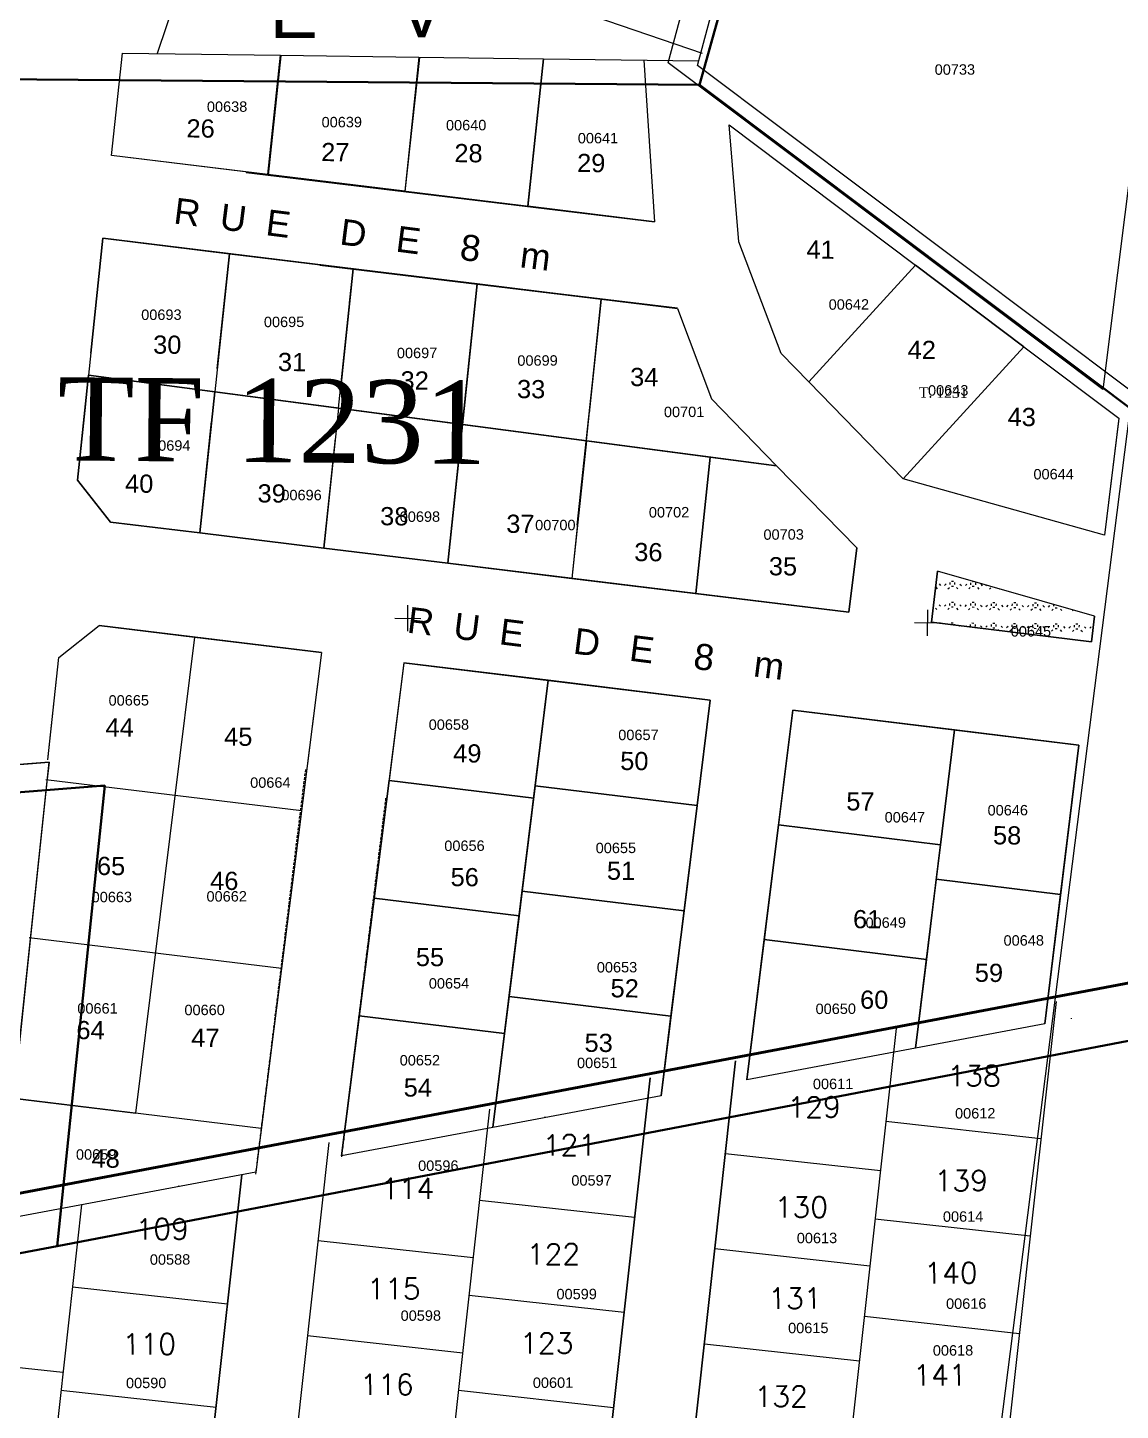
# Model space of a CAD drawing. Header units: metres. Extents: x 251686 to 255059, y 1627526 to 1631912.
# Drawn here: x 253494.4 to 253599.5, y 1630944.2 to 1631077.2 of the extents above; entities that cross this region are included whole.
import ezdxf
from ezdxf.enums import TextEntityAlignment as Align

# ---------------------------------------------------------------- set-up
doc = ezdxf.new("R2010")
doc.units = ezdxf.units.M
doc.header["$MEASUREMENT"] = 0
doc.linetypes.add('CACHE2', pattern=[0.004763, 0.003175, -0.001588])
for name, color, linetype in [('A_revoir_niveau_0', 7, 'Continuous'), ('limites_parcelles', 7, 'Continuous'), ('limites_sections', 7, 'Continuous'), ('limites_tf', 7, 'Continuous'), ('numero_lot', 7, 'Continuous'), ('numero_parcelle', 7, 'Continuous')]:
    doc.layers.add(name, color=color, linetype=linetype)
doc.layers.add('morcellements', color=5, linetype='Continuous', lineweight=13)
doc.layers.add('Voirie', color=252, linetype='Continuous', lineweight=0)
doc.styles.add('ARIAL', font='arial.ttf', dxfattribs={"height": 200})
doc.styles.get("Standard").update_dxf_attribs({"font": 'txt.shx'})
doc.styles.add('Style-Arial', font='arial.ttf')
doc.styles.add('Style-FANCY', font='times.ttf')
doc.styles.add('Style-WORKING', font='WORKING.shx')

msp = doc.modelspace()

# ---------------------------------------------------------------- hatches: boundary and pattern name
at = {"layer": 'limites_parcelles', "lineweight": 0, "ltscale": 39.37}
h = msp.add_hatch(dxfattribs=at)
h.set_pattern_fill('VERGER', color=3, style=0, pattern_type=2)
h.set_pattern_definition([(359.51, (-0.0976, -0.2301), (0.017103984, 1.999922862), [0.191341, -1.808655]), (359.51, (-0.0937, 0.2318), (0.017103984, 1.999922862), [0.191341, -1.808655]), (89.51, (-0.2318, -0.0937), (-1.999922862, 0.017103984), [0.191341, -1.808655]), (89.51, (0.2301, -0.0976), (-1.999922862, 0.017103984), [0.191341, -1.808655]), (44.51, (0.0937, -0.2318), (-1.9999232382, 0.0171039872), [0.191341, -2.63708]), (44.51, (-0.2301, 0.0976), (-1.9999232382, 0.0171039872), [0.191341, -2.63708]), (314.51, (-0.2318, -0.0937), (1.9999232382, -0.0171039872), [0.191341, -2.63708]), (314.51, (0.0976, 0.2301), (1.9999232382, -0.0171039872), [0.191341, -2.63708])])
h.paths.add_polyline_path([(253581.891623, 1631024.928129), (253581.291438, 1631020.012193), (253596.687594, 1631018.132482), (253596.98747, 1631020.588675)])

# ---------------------------------------------------------------- linework, layer by layer
at = {"layer": 'A_revoir_niveau_0', "ltscale": 39.37}
for p, q in [((253554.204355, 1630903.146011), (253562.461537, 1630977.85067)), ((253545.361664, 1630895.993214), (253554.226984, 1630976.199845)), ((253508.579506, 1630909.249642), (253514.951357, 1630966.897267))]:
    msp.add_line(p, q, dxfattribs=at)
at = {"layer": 'limites_parcelles', "color": 7, "linetype": 'Continuous', "lineweight": 0}
msp.add_line((253512.22724, 1631090.805592), (253559.249086, 1631074.753498), dxfattribs=at)
at = {"layer": 'limites_parcelles', "color": 7, "lineweight": 0, "ltscale": 39.37}
for p, q in [((253502.436529, 1631064.899381), (253503.474513, 1631074.742056)), ((253503.474513, 1631074.742056), (253518.686774, 1631074.536108)), ((253518.686774, 1631074.536108), (253531.993629, 1631074.355956)), ((253531.993629, 1631074.355956), (253530.63332, 1631061.456844)), ((253531.993629, 1631074.355956), (253543.968382, 1631074.193839)), ((253542.472735, 1631060.011374), (253543.968382, 1631074.193839)), ((253543.968382, 1631074.193839), (253558.92098, 1631073.991406)), ((253553.625852, 1631074.063093), (253554.644828, 1631058.525287)), ((253517.47686, 1631063.063112), (253502.436529, 1631064.899381)), ((253530.63332, 1631061.456844), (253517.47686, 1631063.063112)), ((253530.63332, 1631061.456844), (253542.472735, 1631060.011374)), ((253554.644828, 1631058.525287), (253542.472735, 1631060.011374)), ((253569.505384, 1631043.119946), (253579.773921, 1631054.359716)), ((253537.613182, 1631052.545288), (253536.454411, 1631041.557252)), ((253549.539084, 1631051.089259), (253537.613182, 1631052.545288)), ((253549.539084, 1631051.089259), (253548.382695, 1631040.123803)), ((253556.860765, 1631050.195357), (253549.539084, 1631051.089259)), ((253578.582454, 1631033.808272), (253590.188815, 1631046.512401)), ((253548.103337, 1631037.474791), (253546.707058, 1631024.234589)), ((253535.872695, 1631036.041132), (253534.781155, 1631025.690618)), ((253558.63012, 1631022.778906), (253560.014661, 1631035.907814)), ((253547.779358, 1631034.40267), (253546.707058, 1631024.234589)), ((253573.350419, 1631020.98171), (253574.105498, 1631027.16633)), ((253534.781155, 1631025.690618), (253546.707058, 1631024.234589)), ((253546.707058, 1631024.234589), (253561.225447, 1631022.462044)), ((253546.707058, 1631024.234589), (253573.350419, 1631020.98171)), ((253530.915495, 1631019.155415), (253530.936875, 1631021.655318)), ((253580.913566, 1631018.727815), (253580.934946, 1631021.227719)), ((253497.345174, 1631016.620653), (253501.230859, 1631019.712529)), ((253529.676233, 1631020.416056), (253532.176137, 1631020.394676)), ((253579.674305, 1631019.988457), (253582.174208, 1631019.967077)), ((253530.552893, 1631016.132612), (253524.556488, 1630968.701115)), ((253544.442969, 1631014.436777), (253530.552893, 1631016.132612)), ((253530.552893, 1631016.132612), (253560.005577, 1631012.536744)), ((253539.119744, 1630971.436101), (253544.442969, 1631014.436777)), ((253560.005577, 1631012.536744), (253544.442969, 1631014.436777)), ((253560.005577, 1631012.536744), (253555.293583, 1630974.473555)), ((253563.549243, 1630976.023972), (253567.949245, 1631011.566904)), ((253567.949245, 1631011.566904), (253595.475698, 1631008.206208)), ((253583.504418, 1631009.667778), (253567.949245, 1631011.566904)), ((253583.504418, 1631009.667778), (253579.768745, 1630979.070002)), ((253595.475698, 1631008.206208), (253583.504418, 1631009.667778)), ((253592.203581, 1630981.405269), (253595.475698, 1631008.206208)), ((253529.119487, 1631004.794388), (253524.556488, 1630968.701115)), ((253543.038922, 1631003.094969), (253529.119487, 1631004.794388)), ((253543.188515, 1631004.303378), (253539.119744, 1630971.436101)), ((253558.751123, 1631002.403344), (253543.188515, 1631004.303378)), ((253541.93416, 1630994.170772), (253543.038922, 1631003.094969)), ((253555.293583, 1630974.473555), (253558.751123, 1631002.403344)), ((253566.583106, 1631000.531327), (253563.549243, 1630976.023972)), ((253582.156812, 1630998.629938), (253566.583106, 1631000.531327)), ((253579.768745, 1630979.070002), (253582.156812, 1630998.629938)), ((253581.752409, 1630995.3176), (253580.810878, 1630987.605801)), ((253593.72369, 1630993.85603), (253581.752409, 1630995.3176)), ((253541.93416, 1630994.170772), (253539.119744, 1630971.436101)), ((253540.679748, 1630984.037719), (253541.93416, 1630994.170772)), ((253557.496767, 1630992.270739), (253541.93416, 1630994.170772)), ((253527.689094, 1630993.479993), (253524.556488, 1630968.701115)), ((253541.637825, 1630991.776997), (253527.689094, 1630993.479993)), ((253592.203581, 1630981.405269), (253593.72369, 1630993.85603)), ((253540.679748, 1630984.037719), (253541.637825, 1630991.776997)), ((253555.293583, 1630974.473555), (253557.496767, 1630992.270739)), ((253565.218664, 1630989.509449), (253563.549243, 1630976.023972)), ((253580.810878, 1630987.605801), (253565.218664, 1630989.509449)), ((253580.810878, 1630987.605801), (253579.768745, 1630979.070002)), ((253539.119744, 1630971.436101), (253540.679748, 1630984.037719)), ((253556.242356, 1630982.137686), (253540.679748, 1630984.037719)), ((253593.285673, 1630983.539731), (253582.143821, 1630882.736786)), ((253526.261793, 1630982.190056), (253524.556488, 1630968.701115)), ((253540.239756, 1630980.483491), (253526.261793, 1630982.190056)), ((253555.293583, 1630974.473555), (253556.242356, 1630982.137686)), ((253577.901322, 1630980.945967), (253567.624548, 1630887.969586)), ((253594.733305, 1630981.952426), (253594.726567, 1630981.897772)), ((253539.119744, 1630971.436101), (253540.239756, 1630980.483491)), ((253538.796973, 1630973.192983), (253530.842391, 1630901.226014)), ((253544.030743, 1630972.438454), (253544.172938, 1630972.420926)), ((253576.916656, 1630972.037461), (253591.832092, 1630970.388843)), ((253516.323118, 1630906.458815), (253523.347412, 1630970.009251)), ((253561.476959, 1630968.942971), (253576.392396, 1630967.294353)), ((253508.796322, 1630965.82634), (253508.915909, 1630965.811599)), ((253499.53366, 1630964.001817), (253494.060233, 1630914.482443)), ((253537.831928, 1630964.461997), (253552.747364, 1630962.813379)), ((253575.880225, 1630962.660624), (253590.795661, 1630961.012005)), ((253537.217048, 1630958.899034), (253522.301612, 1630960.547652)), ((253560.465807, 1630959.794837), (253575.381243, 1630958.146218)), ((253498.663451, 1630956.128829), (253513.578887, 1630954.480211)), ((253536.820776, 1630955.313863), (253551.736212, 1630953.665245)), ((253574.843793, 1630953.283786), (253589.759229, 1630951.635168)), ((253536.205896, 1630949.7509), (253521.29046, 1630951.399518)), ((253559.454654, 1630950.646703), (253574.37009, 1630948.998084)), ((253482.838197, 1630949.546115), (253497.753633, 1630947.897497)), ((253497.564372, 1630946.185205), (253512.479808, 1630944.536587)), ((253535.809623, 1630946.165729), (253550.725059, 1630944.517111))]:
    msp.add_line(p, q, dxfattribs=at)
at = {"layer": 'limites_parcelles', "color": 1, "linetype": 'Continuous', "lineweight": 0}
for p, q in [((253496.414252, 1631006.572259), (253453.001304, 1631003.189933)), ((253491.745479, 1630962.300656), (253496.414252, 1631006.572259))]:
    msp.add_line(p, q, dxfattribs=at)
at = {"layer": 'limites_parcelles', "color": 7, "linetype": 'CACHE2', "lineweight": 0, "ltscale": 78.74}
for p, q in [((253521.072438, 1631005.859538), (253516.275696, 1630966.946823)), ((253528.79754, 1631003.110917), (253524.530343, 1630968.494042))]:
    msp.add_line(p, q, dxfattribs=at)
at = {"layer": 'limites_parcelles', "color": 7, "lineweight": 0, "flags": 128}
msp.add_lwpolyline([(253761.441639, 1630127.929408), (253669.399425, 1630457.042785), (253571.924424, 1630807.082271), (253571.51908, 1630809.029393), (253571.374904, 1630811.013026), (253571.494427, 1630812.998296), (253602.749246, 1631058.798456), (253633.6178, 1631305.343416), (253634.165779, 1631307.894016), (253635.14739, 1631310.311098), (253636.532942, 1631312.521547), (253638.280524, 1631314.458505), (253640.337273, 1631316.063379), (253814.14227, 1631428.830345), (253814.14227, 1631428.830345), (253950.854808, 1631520.01047), (253983.472344, 1631505.704533), (253830.629866, 1631403.767217), (253662.51866, 1631294.693741), (253632.51326, 1631055.042836), (253601.636463, 1630812.215479), (253698.295348, 1630465.106707), (253790.324263, 1630136.040833)], dxfattribs=at)
at = {"layer": 'limites_parcelles', "color": 7, "linetype": 'Continuous', "lineweight": 0, "flags": 128}
msp.add_lwpolyline([(253512.22724, 1631090.805592), (253506.817278, 1631074.696801)], dxfattribs=at)
at = {"layer": 'limites_parcelles', "color": 7, "lineweight": 0, "ltscale": 39.37, "flags": 128}
for points in [[(253502.436529, 1631064.899381), (253503.474513, 1631074.742056)], [(253517.47686, 1631063.063112), (253518.686774, 1631074.536108)], [(253561.853109, 1631067.862519), (253579.773921, 1631054.359716), (253590.188815, 1631046.512401), (253599.313134, 1631039.637496), (253597.941033, 1631028.399026), (253578.582454, 1631033.808272), (253569.505384, 1631043.119946), (253566.845022, 1631045.849067), (253562.776689, 1631056.584231), (253561.853109, 1631067.862519)], [(253554.644828, 1631058.525287), (253502.436529, 1631064.899381)], [(253501.597409, 1631056.942442), (253513.761218, 1631055.457366), (253525.687447, 1631054.001297), (253537.613182, 1631052.545288), (253549.539084, 1631051.089259), (253556.860765, 1631050.195357), (253560.127565, 1631041.496365), (253566.397983, 1631035.067996), (253574.105498, 1631027.16633), (253573.350419, 1631020.98171), (253558.63012, 1631022.778906), (253546.707058, 1631024.234589), (253534.781155, 1631025.690618), (253522.85542, 1631027.146628), (253510.929191, 1631028.602697), (253502.337458, 1631029.651659), (253499.142789, 1631033.666526), (253500.208855, 1631043.775483), (253512.360689, 1631042.176865), (253524.275178, 1631040.609471), (253536.189174, 1631039.042142), (253548.103337, 1631037.474791), (253560.014661, 1631035.907814), (253566.397906, 1631035.068075)], [(253501.597409, 1631056.942442), (253500.208855, 1631043.775483)], [(253512.597684, 1631044.424169), (253513.761218, 1631055.457366), (253501.597409, 1631056.942442), (253500.431447, 1631045.886214)], [(253500.431447, 1631045.886214), (253501.597409, 1631056.942442)], [(253556.860765, 1631050.195357), (253501.597409, 1631056.942442)], [(253501.597409, 1631056.942442), (253513.761218, 1631055.457366), (253512.597684, 1631044.424169)], [(253524.275178, 1631040.609471), (253525.687447, 1631054.001297), (253513.761218, 1631055.457366), (253512.360689, 1631042.176865)], [(253513.761218, 1631055.457366), (253525.687447, 1631054.001297), (253524.526294, 1631042.990681)], [(253536.454411, 1631041.557252), (253537.613182, 1631052.545288), (253525.687447, 1631054.001297), (253524.526294, 1631042.990681)], [(253525.687447, 1631054.001297), (253537.613182, 1631052.545288), (253536.454411, 1631041.557252)], [(253537.613182, 1631052.545288), (253549.539084, 1631051.089259), (253556.860765, 1631050.195357), (253560.127565, 1631041.496365), (253566.397983, 1631035.067996), (253574.105498, 1631027.16633), (253573.350419, 1631020.98171), (253558.63012, 1631022.778906), (253546.707058, 1631024.234589), (253534.781155, 1631025.690618), (253535.872695, 1631036.041132)], [(253537.613182, 1631052.545288), (253549.539084, 1631051.089259), (253556.860765, 1631050.195357), (253560.127565, 1631041.496365), (253566.397983, 1631035.067996), (253574.105498, 1631027.16633), (253573.350419, 1631020.98171), (253558.63012, 1631022.778906), (253534.781155, 1631025.690618), (253536.189174, 1631039.042142), (253548.103337, 1631037.474791), (253560.014661, 1631035.907814)], [(253548.103337, 1631037.474791), (253549.539084, 1631051.089259), (253537.613182, 1631052.545288), (253536.189174, 1631039.042142)], [(253500.208855, 1631043.775483), (253499.142789, 1631033.666526), (253502.337458, 1631029.651659), (253510.929191, 1631028.602697), (253512.360689, 1631042.176865)], [(253560.127565, 1631041.496365), (253566.397906, 1631035.068075), (253500.208855, 1631043.775483)], [(253512.360689, 1631042.176865), (253510.929191, 1631028.602697)], [(253499.142789, 1631033.666526), (253499.915023, 1631040.989226)], [(253499.915023, 1631040.989226), (253499.142789, 1631033.666526), (253502.337458, 1631029.651659), (253510.929191, 1631028.602697), (253512.059209, 1631039.318078)], [(253524.275178, 1631040.609471), (253522.85542, 1631027.146628), (253534.781155, 1631025.690618), (253536.189174, 1631039.042142)], [(253524.275178, 1631040.609471), (253522.85542, 1631027.146628)], [(253512.059209, 1631039.318078), (253510.929191, 1631028.602697), (253522.85542, 1631027.146628), (253523.966198, 1631037.679571)], [(253599.277207, 1631039.343231), (253597.941033, 1631028.399026)], [(253536.189174, 1631039.042142), (253534.781155, 1631025.690618), (253534.781155, 1631025.690618)], [(253548.103337, 1631037.474791), (253546.707058, 1631024.234589)], [(253560.014661, 1631035.907814), (253558.63012, 1631022.778906)], [(253499.142789, 1631033.666526), (253502.337458, 1631029.651659)], [(253573.350419, 1631020.98171), (253502.337458, 1631029.651659)], [(253573.350419, 1631020.98171), (253574.105498, 1631027.16633)], [(253581.291438, 1631020.012193), (253581.891623, 1631024.928129)], [(253581.291438, 1631020.012193), (253596.687594, 1631018.132482), (253596.98747, 1631020.588675), (253581.891623, 1631024.928129)], [(253581.291438, 1631020.012193), (253596.687594, 1631018.132482), (253596.98747, 1631020.588675), (253581.891623, 1631024.928129), (253581.291438, 1631020.012193)], [(253596.98747, 1631020.588675), (253596.687594, 1631018.132482)], [(253501.230859, 1631019.712529), (253510.420666, 1631018.590549), (253522.615749, 1631017.101655), (253519.917133, 1630995.755634), (253518.565399, 1630985.063429), (253517.201274, 1630974.273219), (253516.300828, 1630967.150699), (253491.639784, 1630962.519344)], [(253496.308557, 1631006.790947), (253497.345174, 1631016.620653), (253501.230859, 1631019.712529), (253522.615749, 1631017.101655)], [(253496.308557, 1631006.790947), (253496.465871, 1631008.282672), (253497.345174, 1631016.620653), (253501.230859, 1631019.712529), (253522.615749, 1631017.101655)], [(253522.615749, 1631017.101655), (253501.230859, 1631019.712529)], [(253596.687594, 1631018.132482), (253581.291438, 1631020.012193)], [(253492.879121, 1630974.271342), (253504.770731, 1630972.818956), (253510.452367, 1631018.586679)], [(253522.615749, 1631017.101655), (253520.691747, 1631001.882822), (253496.107196, 1631004.881539)], [(253496.308557, 1631006.790947), (253497.345174, 1631016.620653)], [(253530.552893, 1631016.132612), (253544.442969, 1631014.436777), (253560.005577, 1631012.536744), (253558.751123, 1631002.403344), (253557.496767, 1630992.270739), (253541.93416, 1630994.170772), (253541.637825, 1630991.776997), (253527.689094, 1630993.479993), (253529.119487, 1631004.794388), (253543.038922, 1631003.094969), (253543.188515, 1631004.303378)], [(253530.552893, 1631016.132612), (253560.005577, 1631012.536744)], [(253567.949245, 1631011.566904), (253583.504418, 1631009.667778), (253595.475698, 1631008.206208), (253593.72369, 1630993.85603), (253592.203581, 1630981.405269), (253579.768745, 1630979.070002), (253563.549243, 1630976.023972), (253565.218664, 1630989.509449), (253566.583106, 1631000.531327), (253582.156812, 1630998.629938), (253581.752409, 1630995.3176), (253580.810878, 1630987.605801)], [(253595.475698, 1631008.206208), (253567.949245, 1631011.566904)], [(253595.475698, 1631008.206208), (253592.203581, 1630981.405269)], [(253488.303264, 1631005.940328), (253496.414252, 1631006.572259)], [(253496.414252, 1631006.572259), (253496.212891, 1631004.662851), (253494.609341, 1630989.457201), (253492.984815, 1630974.052654)], [(253496.414252, 1631006.572259), (253496.414252, 1631006.572259)], [(253520.691747, 1631001.882822), (253518.774016, 1630986.713594), (253494.503646, 1630989.675889)], [(253541.93416, 1630994.170772), (253557.496767, 1630992.270739), (253556.242356, 1630982.137686), (253555.293583, 1630974.473555), (253539.119744, 1630971.436101), (253524.556488, 1630968.701115), (253526.261793, 1630982.190056), (253527.689094, 1630993.479993), (253541.637825, 1630991.776997), (253540.679748, 1630984.037719), (253540.239756, 1630980.483491)], [(253518.774016, 1630986.713594), (253516.831201, 1630971.345946), (253492.879121, 1630974.271342)], [(253516.326973, 1630967.357772), (253516.326973, 1630967.357772)]]:
    msp.add_lwpolyline(points, dxfattribs=at)
at = {"layer": 'limites_parcelles', "color": 7, "linetype": 'Continuous', "lineweight": 0, "transparency": 33554457, "flags": 128}
for points in [[(253515.364397, 1631063.268125), (253517.49302, 1631063.011406), (253530.64767, 1631061.424911), (253542.49182, 1631059.996467), (253544.017673, 1631074.182911)], [(253515.364397, 1631063.268125), (253554.664127, 1631058.528447)], [(253556.857985, 1631050.206575), (253522.449653, 1631054.356334)], [(253522.449653, 1631054.356334), (253525.682009, 1631053.966501), (253537.615511, 1631052.527281), (253549.539084, 1631051.089259), (253547.186071, 1631029.36498)], [(253525.333787, 1631050.728689), (253525.682009, 1631053.966501)], [(253537.615511, 1631052.527281), (253535.971476, 1631037.34867)]]:
    msp.add_lwpolyline(points, dxfattribs=at)
at = {"layer": 'limites_parcelles', "color": 7, "lineweight": 0, "ltscale": 39.37, "transparency": 33554457, "flags": 128}
for points in [[(253518.729541, 1631074.486131), (253517.49302, 1631063.011406)], [(253532.038558, 1631074.326548), (253530.64767, 1631061.424911)]]:
    msp.add_lwpolyline(points, dxfattribs=at)
at = {"layer": 'limites_parcelles', "color": 7, "lineweight": 0, "ltscale": 39.37, "flags": 128}
for points in [[(253530.552893, 1631016.132612), (253529.119487, 1631004.794388), (253543.038922, 1631003.094969), (253543.188515, 1631004.303378), (253544.442969, 1631014.436777), (253530.552893, 1631016.132612)], [(253593.72369, 1630993.85603), (253595.475698, 1631008.206208), (253583.504418, 1631009.667778), (253582.156812, 1630998.629938), (253581.752409, 1630995.3176), (253593.72369, 1630993.85603)], [(253541.93416, 1630994.170772), (253543.038922, 1631003.094969), (253529.119487, 1631004.794388), (253527.689094, 1630993.479993), (253541.637825, 1630991.776997), (253541.93416, 1630994.170772)], [(253527.689094, 1630993.479993), (253526.261793, 1630982.190056), (253540.239756, 1630980.483491), (253540.679748, 1630984.037719), (253541.637825, 1630991.776997), (253527.689094, 1630993.479993)]]:
    msp.add_lwpolyline(points, close=True, dxfattribs=at)
at = {"layer": 'limites_parcelles', "color": 7, "linetype": 'Continuous', "lineweight": 0}
msp.add_3dface([(253578.720316, 1631147.646049), (253612.426968, 1631136.093733), (253600.630395, 1631042.134982), (253558.805586, 1631073.554645)], dxfattribs=at)
at = {"layer": 'limites_parcelles', "color": 7, "lineweight": 0, "ltscale": 39.37}
for points in [[(253578.582454, 1631033.808272), (253590.188815, 1631046.512401), (253579.773921, 1631054.359716), (253569.505384, 1631043.119946)], [(253560.005577, 1631012.536744), (253544.442969, 1631014.436777), (253543.188515, 1631004.303378), (253558.751123, 1631002.403344)], [(253582.156812, 1630998.629938), (253583.504418, 1631009.667778), (253567.949245, 1631011.566904), (253566.583106, 1631000.531327)], [(253543.188515, 1631004.303378), (253541.93416, 1630994.170772), (253557.496767, 1630992.270739), (253558.751123, 1631002.403344)], [(253580.810878, 1630987.605801), (253582.156812, 1630998.629938), (253566.583106, 1631000.531327), (253565.218664, 1630989.509449)], [(253541.93416, 1630994.170772), (253540.679748, 1630984.037719), (253556.242356, 1630982.137686), (253557.496767, 1630992.270739)]]:
    msp.add_3dface(points, dxfattribs=at)
at = {"layer": 'limites_sections', "color": 112, "linetype": 'Continuous', "lineweight": 40, "flags": 128}
msp.add_lwpolyline([(253674.590697, 1631377.408104), (253674.590697, 1631377.408104), (253646.244957, 1631234.319701), (253623.83294, 1631051.575567), (253609.133378, 1630987.020807), (253440.819697, 1630955.12805), (253435.967436, 1630934.255873), (253410.924755, 1630940.010543), (253397.397847, 1630905.717981), (253240.051375, 1630964.260416), (253159.014814, 1630953.400816), (252902.302406, 1631004.373492), (252917.511762, 1631033.512299), (252933.615556, 1631071.636486), (253042.666678, 1631330.256564), (253197.294172, 1631271.365351), (253325.36771, 1631355.405241), (253397.015191, 1631407.238072), (253416.952786, 1631422.235841), (253456.97, 1631424.24), (253481.6913, 1631407.086037), (253494.993744, 1631402.644051), (253581.47345, 1631387.191228), (253674.590697, 1631377.408104)], close=True, dxfattribs=at)
at = {"layer": 'limites_tf', "color": 5, "linetype": 'Continuous', "lineweight": 30}
for p, q in [((253592.188361, 1631190.523321), (253558.998701, 1631071.686481)), ((253558.998701, 1631071.686481), (253408.563616, 1631072.920481)), ((253400.031249, 1630996.206781), (253501.798792, 1631004.314265)), ((253501.798792, 1631004.314265), (253497.207285, 1630960.034492)), ((253497.207285, 1630960.034492), (253615.474235, 1630982.690006)), ((253497.207285, 1630960.034492), (253393.831432, 1630940.42769))]:
    msp.add_line(p, q, dxfattribs=at)
at = {"layer": 'limites_tf', "color": 5, "linetype": 'Continuous', "lineweight": 30, "flags": 128}
msp.add_lwpolyline([(253665.298018, 1630991.891082), (253758.103332, 1631011.356759), (253790.774384, 1631110.815619), (253792.481205, 1631183.445644), (253745.997615, 1631186.003646), (253685.18485, 1631179.959457), (253665.030028, 1631182.247368), (253665.407573, 1631185.35132), (253640.199282, 1631185.147275), (253592.194947, 1631190.525745), (253559.001348, 1631071.690006), (253620.765602, 1631025.31646), (253639.221257, 1631011.459902), (253665.062901, 1630992.067521), (253665.089254, 1630992.072514), (253665.087212, 1630992.049277), (253665.298018, 1630991.891082)], close=True, dxfattribs=at)
at = {"layer": 'morcellements', "color": 2, "linetype": 'Continuous', "lineweight": 13, "flags": 128}
msp.add_lwpolyline([(253566.097309, 1631111.521864), (253604.811518, 1631098.251643), (253597.784241, 1631042.384913), (253555.959431, 1631073.804575), (253566.15, 1631111.49)], dxfattribs=at)
at = {"layer": 'voirie', "color": 7, "linetype": 'Continuous', "lineweight": 80}
for points, knots in [([(253509.794243, 1631705.459673), (253517.191333, 1631698.261828), (253524.588424, 1631691.063983), (253531.985514, 1631683.866138), (253536.537074, 1631679.437177), (253539.193052, 1631673.463741), (253542.061743, 1631667.696376), (253546.328939, 1631659.117386), (253549.880225, 1631650.584514), (253552.444753, 1631641.326407), (253554.628455, 1631633.44311), (253556.050551, 1631625.52684), (253556.273139, 1631617.500048), (253556.463705, 1631610.628057), (253556.415519, 1631603.688219), (253555.559067, 1631596.852248), (253554.697487, 1631589.975349), (253553.840938, 1631583.10189), (253552.789271, 1631576.253797), (253550.602424, 1631562.013804), (253548.392616, 1631547.779831), (253546.201814, 1631533.540665), (253543.857361, 1631518.302841), (253541.57784, 1631503.054118), (253539.305748, 1631487.808473), (253538.21101, 1631480.462823), (253538.594992, 1631472.921242), (253539.622091, 1631465.526948), (253540.273432, 1631460.837807), (253541.984434, 1631456.486382), (253544.212414, 1631452.161863), (253547.094067, 1631446.568561), (253550.619237, 1631441.777572), (253554.637161, 1631437.148863), (253558.337684, 1631432.885804), (253563.822011, 1631430.966256), (253567.675304, 1631426.500987), (253576.090012, 1631416.749861), (253584.806864, 1631406.018817), (253584.497443, 1631393.815078), (253584.291825, 1631385.70537), (253583.488517, 1631377.5521), (253582.664247, 1631369.455466), (253581.352765, 1631356.573033), (253579.546272, 1631343.707712), (253578.477275, 1631330.813834), (253577.516314, 1631319.223045), (253578.232656, 1631307.504293), (253579.331512, 1631295.884551), (253580.492014, 1631283.612942), (253582.145392, 1631271.425667), (253585.349271, 1631259.478712), (253592.042684, 1631234.519626), (253601.075807, 1631210.541817), (253607.940211, 1631185.773482), (253609.982447, 1631178.404629), (253611.969353, 1631171.047473), (253613.598025, 1631163.547279), (253615.86122, 1631153.125046), (253617.192832, 1631142.618882), (253618.192363, 1631132.009784), (253618.974313, 1631123.710096), (253619.451084, 1631115.409742), (253619.420707, 1631107.107284), (253619.383915, 1631097.05167), (253619.258135, 1631086.954445), (253618.136797, 1631076.936983), (253613.085338, 1631031.809812), (253607.920798, 1630986.823369), (253602.873829, 1630941.760225), (253598.505641, 1630902.757754), (253594.657551, 1630863.693173), (253589.788853, 1630824.74971), (253588.779408, 1630816.675427), (253587.769964, 1630808.601144), (253586.76052, 1630800.526861)], [0, 0, 0, 0, 0.032868656, 0.032868656, 0.032868656, 0.0530933214, 0.0530933214, 0.0530933214, 0.0831776336, 0.0831776336, 0.0831776336, 0.1087944889, 0.1087944889, 0.1087944889, 0.1307258908, 0.1307258908, 0.1307258908, 0.1527885997, 0.1527885997, 0.1527885997, 0.1986660178, 0.1986660178, 0.1986660178, 0.2477610268, 0.2477610268, 0.2477610268, 0.2714159597, 0.2714159597, 0.2714159597, 0.2864168956, 0.2864168956, 0.2864168956, 0.3058190024, 0.3058190024, 0.3058190024, 0.3236884171, 0.3236884171, 0.3236884171, 0.3627111306, 0.3627111306, 0.3627111306, 0.3886427564, 0.3886427564, 0.3886427564, 0.429902174, 0.429902174, 0.429902174, 0.4669918102, 0.4669918102, 0.4669918102, 0.5061621734, 0.5061621734, 0.5061621734, 0.5879952786, 0.5879952786, 0.5879952786, 0.6123415301, 0.6123415301, 0.6123415301, 0.6461729623, 0.6461729623, 0.6461729623, 0.6726399011, 0.6726399011, 0.6726399011, 0.7046956251, 0.7046956251, 0.7046956251, 0.8491018716, 0.8491018716, 0.8491018716, 0.9740865025, 0.9740865025, 0.9740865025, 1, 1, 1, 1]), ([(253618.558244, 1630811.932652), (253615.639965, 1630812.823285), (253612.721686, 1630813.713918), (253609.803407, 1630814.60455), (253607.051619, 1630815.444371), (253604.28836, 1630818.63114), (253604.597998, 1630821.489492), (253608.879476, 1630861.012923), (253613.679035, 1630900.534004), (253618.076199, 1630940.073487), (253623.136282, 1630985.573973), (253628.268606, 1631030.976074), (253633.223772, 1631076.576022), (253634.317535, 1631086.641381), (253634.390859, 1631096.772138), (253634.417469, 1631106.867911), (253634.441295, 1631115.907208), (253633.982819, 1631124.943612), (253633.083457, 1631133.978144), (253632.018726, 1631144.673885), (253630.477717, 1631155.231028), (253628.292656, 1631165.75292), (253626.554852, 1631174.121101), (253624.462729, 1631182.356365), (253622.245744, 1631190.583704), (253615.784295, 1631214.56245), (253606.592977, 1631237.586064), (253600.20021, 1631261.731338), (253597.027588, 1631273.714228), (253595.436991, 1631285.931137), (253594.149848, 1631298.19839), (253593.061889, 1631308.567295), (253593.037429, 1631319.04618), (253593.55566, 1631329.437908), (253594.188212, 1631342.122032), (253596.8899, 1631354.525442), (253600.110726, 1631367.008141), (253602.257842, 1631375.329548), (253604.954448, 1631382.588503), (253611.011083, 1631389.976855), (253613.642329, 1631393.186654), (253616.792364, 1631396.786055), (253620.285227, 1631395.975768), (253624.378482, 1631395.0262), (253628.459689, 1631393.20247), (253632.606743, 1631392.010686), (253636.54384, 1631390.87924), (253640.468697, 1631389.654666), (253644.453802, 1631388.746699), (253649.761946, 1631387.537291), (253655.405416, 1631388.431876), (253660.812723, 1631389.297499), (253665.215455, 1631390.002306), (253669.489528, 1631390.982027), (253673.644372, 1631392.898265), (253678.238138, 1631395.016937), (253682.490995, 1631397.435796), (253686.073026, 1631400.813738), (253690.223101, 1631404.727358), (253694.323273, 1631408.653403), (253698.389043, 1631412.636025), (253711.293324, 1631425.2764), (253724.093398, 1631438.011808), (253737.033453, 1631450.616925), (253740.955361, 1631454.437318), (253745.028885, 1631458.085565), (253749.109963, 1631461.745752), (253753.835806, 1631465.984208), (253758.828345, 1631469.83763), (253764.00603, 1631473.567288), (253774.841242, 1631481.37225), (253786.412482, 1631487.56758), (253798.462042, 1631493.48), (253808.963888, 1631498.632994), (253819.557771, 1631502.666107), (253830.925024, 1631505.693489), (253838.266496, 1631507.648705), (253845.655041, 1631508.615547), (253853.090516, 1631508.931646), (253861.206892, 1631509.276692), (253869.398631, 1631508.891861), (253877.514405, 1631507.757047), (253885.439796, 1631506.648854), (253893.544762, 1631505.622911), (253900.743999, 1631502.228111), (253936.629224, 1631485.306432), (253972.51445, 1631468.384754), (254008.399675, 1631451.463076)], [0, 0, 0, 0, 0.0087382484, 0.0087382484, 0.0087382484, 0.0169779686, 0.0169779686, 0.0169779686, 0.1309114656, 0.1309114656, 0.1309114656, 0.2620216633, 0.2620216633, 0.2620216633, 0.2909618549, 0.2909618549, 0.2909618549, 0.3168735907, 0.3168735907, 0.3168735907, 0.3475497981, 0.3475497981, 0.3475497981, 0.3719469377, 0.3719469377, 0.3719469377, 0.4430528956, 0.4430528956, 0.4430528956, 0.4783415758, 0.4783415758, 0.4783415758, 0.5081693578, 0.5081693578, 0.5081693578, 0.5445770939, 0.5445770939, 0.5445770939, 0.5688477719, 0.5688477719, 0.5688477719, 0.5793919363, 0.5793919363, 0.5793919363, 0.5917485506, 0.5917485506, 0.5917485506, 0.6034795707, 0.6034795707, 0.6034795707, 0.6191052461, 0.6191052461, 0.6191052461, 0.6318279681, 0.6318279681, 0.6318279681, 0.6458947313, 0.6458947313, 0.6458947313, 0.6621922199, 0.6621922199, 0.6621922199, 0.7139185453, 0.7139185453, 0.7139185453, 0.7295959021, 0.7295959021, 0.7295959021, 0.7477501072, 0.7477501072, 0.7477501072, 0.7857409622, 0.7857409622, 0.7857409622, 0.8188520569, 0.8188520569, 0.8188520569, 0.840236657, 0.840236657, 0.840236657, 0.8635795445, 0.8635795445, 0.8635795445, 0.8863748433, 0.8863748433, 0.8863748433, 1, 1, 1, 1])]:
    msp.add_open_spline(points, degree=3, knots=knots, dxfattribs=at)

# ---------------------------------------------------------------- texts
at = {"layer": 'limites_parcelles', "color": 4, "linetype": 'Continuous', "lineweight": 0, "style": 'Style-FANCY'}
msp.add_text('TF 1231', height=7.999984, rotation=359.51, dxfattribs=at).set_placement((253517.883887, 1631039.406279), align=Align.MIDDLE_CENTER)
at = {"layer": 'limites_parcelles', "color": 7, "linetype": 'Continuous', "lineweight": 0, "style": 'Style-FANCY'}
msp.add_text('T. 1231', height=1, rotation=359.51, dxfattribs=at).set_placement((253582.437173, 1631042.103818), align=Align.MIDDLE_CENTER)
at = {"layer": 'limites_parcelles', "color": 7, "lineweight": 0, "char_height": 2.499995, "attachment_point": 2, "rotation": 352.79475644, "line_spacing_factor": 0.6, "style": 'Style-WORKING'}
for insert in [(253526.724308, 1631058.567107), (253549.187815, 1631019.229353)]:
    msp.add_mtext('\\fArial|b0|i0|c00|p39;R  U  E     D   E    8    m', dxfattribs=dict(at, insert=insert))
at = {"layer": 'limites_parcelles', "color": 4, "lineweight": 0, "char_height": 1.749997, "attachment_point": 5, "rotation": 359.51000031, "line_spacing_factor": 0.6, "style": 'Style-WORKING'}
for s, insert in [('\\fArial|b0|i0|c00|p39;38', (253529.62591, 1631030.200395)), ('\\fArial|b0|i0|c00|p39;37', (253541.761405, 1631029.469258))]:
    msp.add_mtext(s, dxfattribs=dict(at, insert=insert))
at = {"layer": 'numero_lot', "color": 7, "lineweight": 0}
for s, p in [('138', (253582.827212, 1630975.395363)), ('129', (253567.440161, 1630972.385887)), ('121', (253543.897989, 1630968.740109)), ('114', (253528.344072, 1630964.557204)), ('139', (253581.591866, 1630965.320199)), ('130', (253566.212409, 1630962.767236)), ('109', (253504.728163, 1630960.665144)), ('122', (253542.372228, 1630958.255294)), ('140', (253580.600956, 1630956.442246)), ('115', (253527.016051, 1630954.926562)), ('131', (253565.600608, 1630954.003912)), ('110', (253503.493479, 1630949.607897)), ('123', (253541.723746, 1630949.690821)), ('116', (253526.351577, 1630945.716463)), ('141', (253579.545303, 1630946.621504)), ('132', (253564.271724, 1630944.571141))]:
    msp.add_text(s, height=2.000836, rotation=0.209829, dxfattribs=at).set_placement(p)
at = {"layer": 'numero_lot', "color": 7, "lineweight": 0, "attachment_point": 5, "line_spacing_factor": 0.6}
for s, insert, char_height, rotation, style in [('\\H1x;\\W0.99;E    V', (253526.09762, 1631078.719627), 4.99999, 0.25857668, 'ARIAL'), ('\\fArial|b0|i0|c00|p39;48', (253501.866703, 1630968.435542), 1.749997, 359.51000031, 'Style-WORKING')]:
    msp.add_mtext(s, dxfattribs=dict(at, insert=insert, char_height=char_height, rotation=rotation, style=style))
at = {"layer": 'numero_lot', "color": 7, "linetype": 'Continuous', "lineweight": 0, "char_height": 1.749997, "attachment_point": 5, "rotation": 359.51000031, "line_spacing_factor": 0.6, "style": 'Style-WORKING'}
for s, insert in [('\\fArial|b0|i0|c00|p39;26', (253510.996407, 1631067.486492)), ('\\fArial|b0|i0|c00|p39;27', (253523.956799, 1631065.224644)), ('\\fArial|b0|i0|c00|p39;28', (253536.765695, 1631065.112574)), ('\\fArial|b0|i0|c00|p39;29', (253548.570924, 1631064.160699)), ('\\fArial|b0|i0|c00|p39;41', (253570.637059, 1631055.847461)), ('\\fArial|b0|i0|c00|p39;30', (253507.79206, 1631046.697088)), ('\\fArial|b0|i0|c00|p39;31', (253519.795783, 1631045.027905)), ('\\fArial|b0|i0|c00|p39;42', (253580.364037, 1631046.20907)), ('\\fArial|b0|i0|c00|p39;34', (253553.671523, 1631043.583095)), ('\\fArial|b0|i0|c00|p39;32', (253531.589675, 1631043.255986)), ('\\fArial|b0|i0|c00|p39;33', (253542.793019, 1631042.422841)), ('\\fArial|b0|i0|c00|p39;43', (253589.982716, 1631039.746352)), ('\\fArial|b0|i0|c00|p39;40', (253505.094157, 1631033.334545)), ('\\fArial|b0|i0|c00|p39;39', (253517.835612, 1631032.392572)), ('\\fArial|b0|i0|c00|p39;36', (253554.069761, 1631026.750599)), ('\\fArial|b0|i0|c00|p39;35', (253567.016559, 1631025.386583)), ('\\fArial|b0|i0|c00|p39;44', (253503.210957, 1631009.900138)), ('\\fArial|b0|i0|c00|p39;45', (253514.620755, 1631009.004364)), ('\\fArial|b0|i0|c00|p39;49', (253536.652733, 1631007.399617)), ('\\fArial|b0|i0|c00|p39;50', (253552.720102, 1631006.664772)), ('\\fArial|b0|i0|c00|p39;57', (253574.467657, 1631002.782955)), ('\\fArial|b0|i0|c00|p39;58', (253588.578423, 1630999.518667)), ('\\fArial|b0|i0|c00|p39;65', (253502.385174, 1630996.569858)), ('\\fArial|b0|i0|c00|p39;51', (253551.439213, 1630996.115407)), ('\\fArial|b0|i0|c00|p39;46', (253513.275089, 1630995.144567)), ('\\fArial|b0|i0|c00|p39;56', (253536.402178, 1630995.500343)), ('\\fArial|b0|i0|c00|p39;61', (253575.114885, 1630991.453367)), ('\\fArial|b0|i0|c00|p39;55', (253533.062181, 1630987.812279)), ('\\fArial|b0|i0|c00|p39;59', (253586.828328, 1630986.29869)), ('\\fArial|b0|i0|c00|p39;52', (253551.789057, 1630984.808429)), ('\\fArial|b0|i0|c00|p39;60', (253575.792811, 1630983.713276)), ('\\fArial|b0|i0|c00|p39;64', (253500.414817, 1630980.785384)), ('\\fArial|b0|i0|c00|p39;47', (253511.458687, 1630980.065191)), ('\\fArial|b0|i0|c00|p39;53', (253549.287225, 1630979.566078)), ('\\fArial|b0|i0|c00|p39;54', (253531.891775, 1630975.266075))]:
    msp.add_mtext(s, dxfattribs=dict(at, insert=insert))
at = {"layer": 'numero_parcelle', "color": 5, "lineweight": 0, "style": 'Style-Arial'}
for s, p in [('00733', (253581.606341, 1631073.658476)), ('00638', (253511.600761, 1631070.086716)), ('00639', (253522.63279, 1631068.604664)), ('00640', (253534.596998, 1631068.308204)), ('00641', (253547.278094, 1631067.06169)), ('00693', (253505.282261, 1631050.08153)), ('00642', (253571.410091, 1631051.067775)), ('00695', (253517.083109, 1631049.392202)), ('00697', (253529.87692, 1631046.404695)), ('00699', (253541.463261, 1631045.680111)), ('00643', (253580.964868, 1631042.80503)), ('00701', (253555.562025, 1631040.738491)), ('00694', (253506.136625, 1631037.503885)), ('00644', (253591.106936, 1631034.752468)), ('00696', (253518.763155, 1631032.740744)), ('00698', (253530.148018, 1631030.665544)), ('00700', (253543.175684, 1631029.854338)), ('00702', (253554.112072, 1631031.088133)), ('00703', (253565.136647, 1631028.949283)), ('00645', (253588.922512, 1631019.640619)), ('00665', (253502.143475, 1631013.001539)), ('00658', (253532.935311, 1631010.669204)), ('00657', (253551.170047, 1631009.677838)), ('00664', (253515.762159, 1631005.097393)), ('00646', (253586.694923, 1631002.437401, -0.000018)), ('00647', (253576.792103, 1631001.761677)), ('00656', (253534.435538, 1630999.023022)), ('00655', (253548.996979, 1630998.810218)), ('00663', (253500.514947, 1630994.090432)), ('00662', (253511.562778, 1630994.15483)), ('00649', (253574.955021, 1630991.632106)), ('00648', (253588.231689, 1630989.91916)), ('00653', (253549.107274, 1630987.340593)), ('00654', (253532.947501, 1630985.790509)), ('00661', (253499.13559, 1630983.381187)), ('00650', (253570.147942, 1630983.343226)), ('00660', (253509.44048, 1630983.234444)), ('00652', (253530.145898, 1630978.398396)), ('00651', (253547.201315, 1630978.14289)), ('00611', (253569.891189, 1630976.121666, -0.001969)), ('00612', (253583.563181, 1630973.294537, -0.001969)), ('00659', (253499.004172, 1630969.339363)), ('00596', (253531.918881, 1630968.260219, -0.001969)), ('00597', (253546.656629, 1630966.844863, -0.001969)), ('00614', (253582.397669, 1630963.370376, -0.001969)), ('00613', (253568.34354, 1630961.303253, -0.001969)), ('00588', (253506.113596, 1630959.237713, -0.001969)), ('00599', (253545.227301, 1630955.91429, -0.001969)), ('00616', (253582.699151, 1630954.993645, -0.001969)), ('00598', (253530.235692, 1630953.843404, -0.001969)), ('00615', (253567.50773, 1630952.653863, -0.001969)), ('00618', (253581.428142, 1630950.497966, -0.001969)), ('00601', (253542.951251, 1630947.393165, -0.001969)), ('00590', (253503.817518, 1630947.365331, -0.001969))]:
    msp.add_text(s, height=1, rotation=0.23, dxfattribs=at).set_placement(p, align=Align.TOP_LEFT)

doc.saveas('drawing.dxf')
